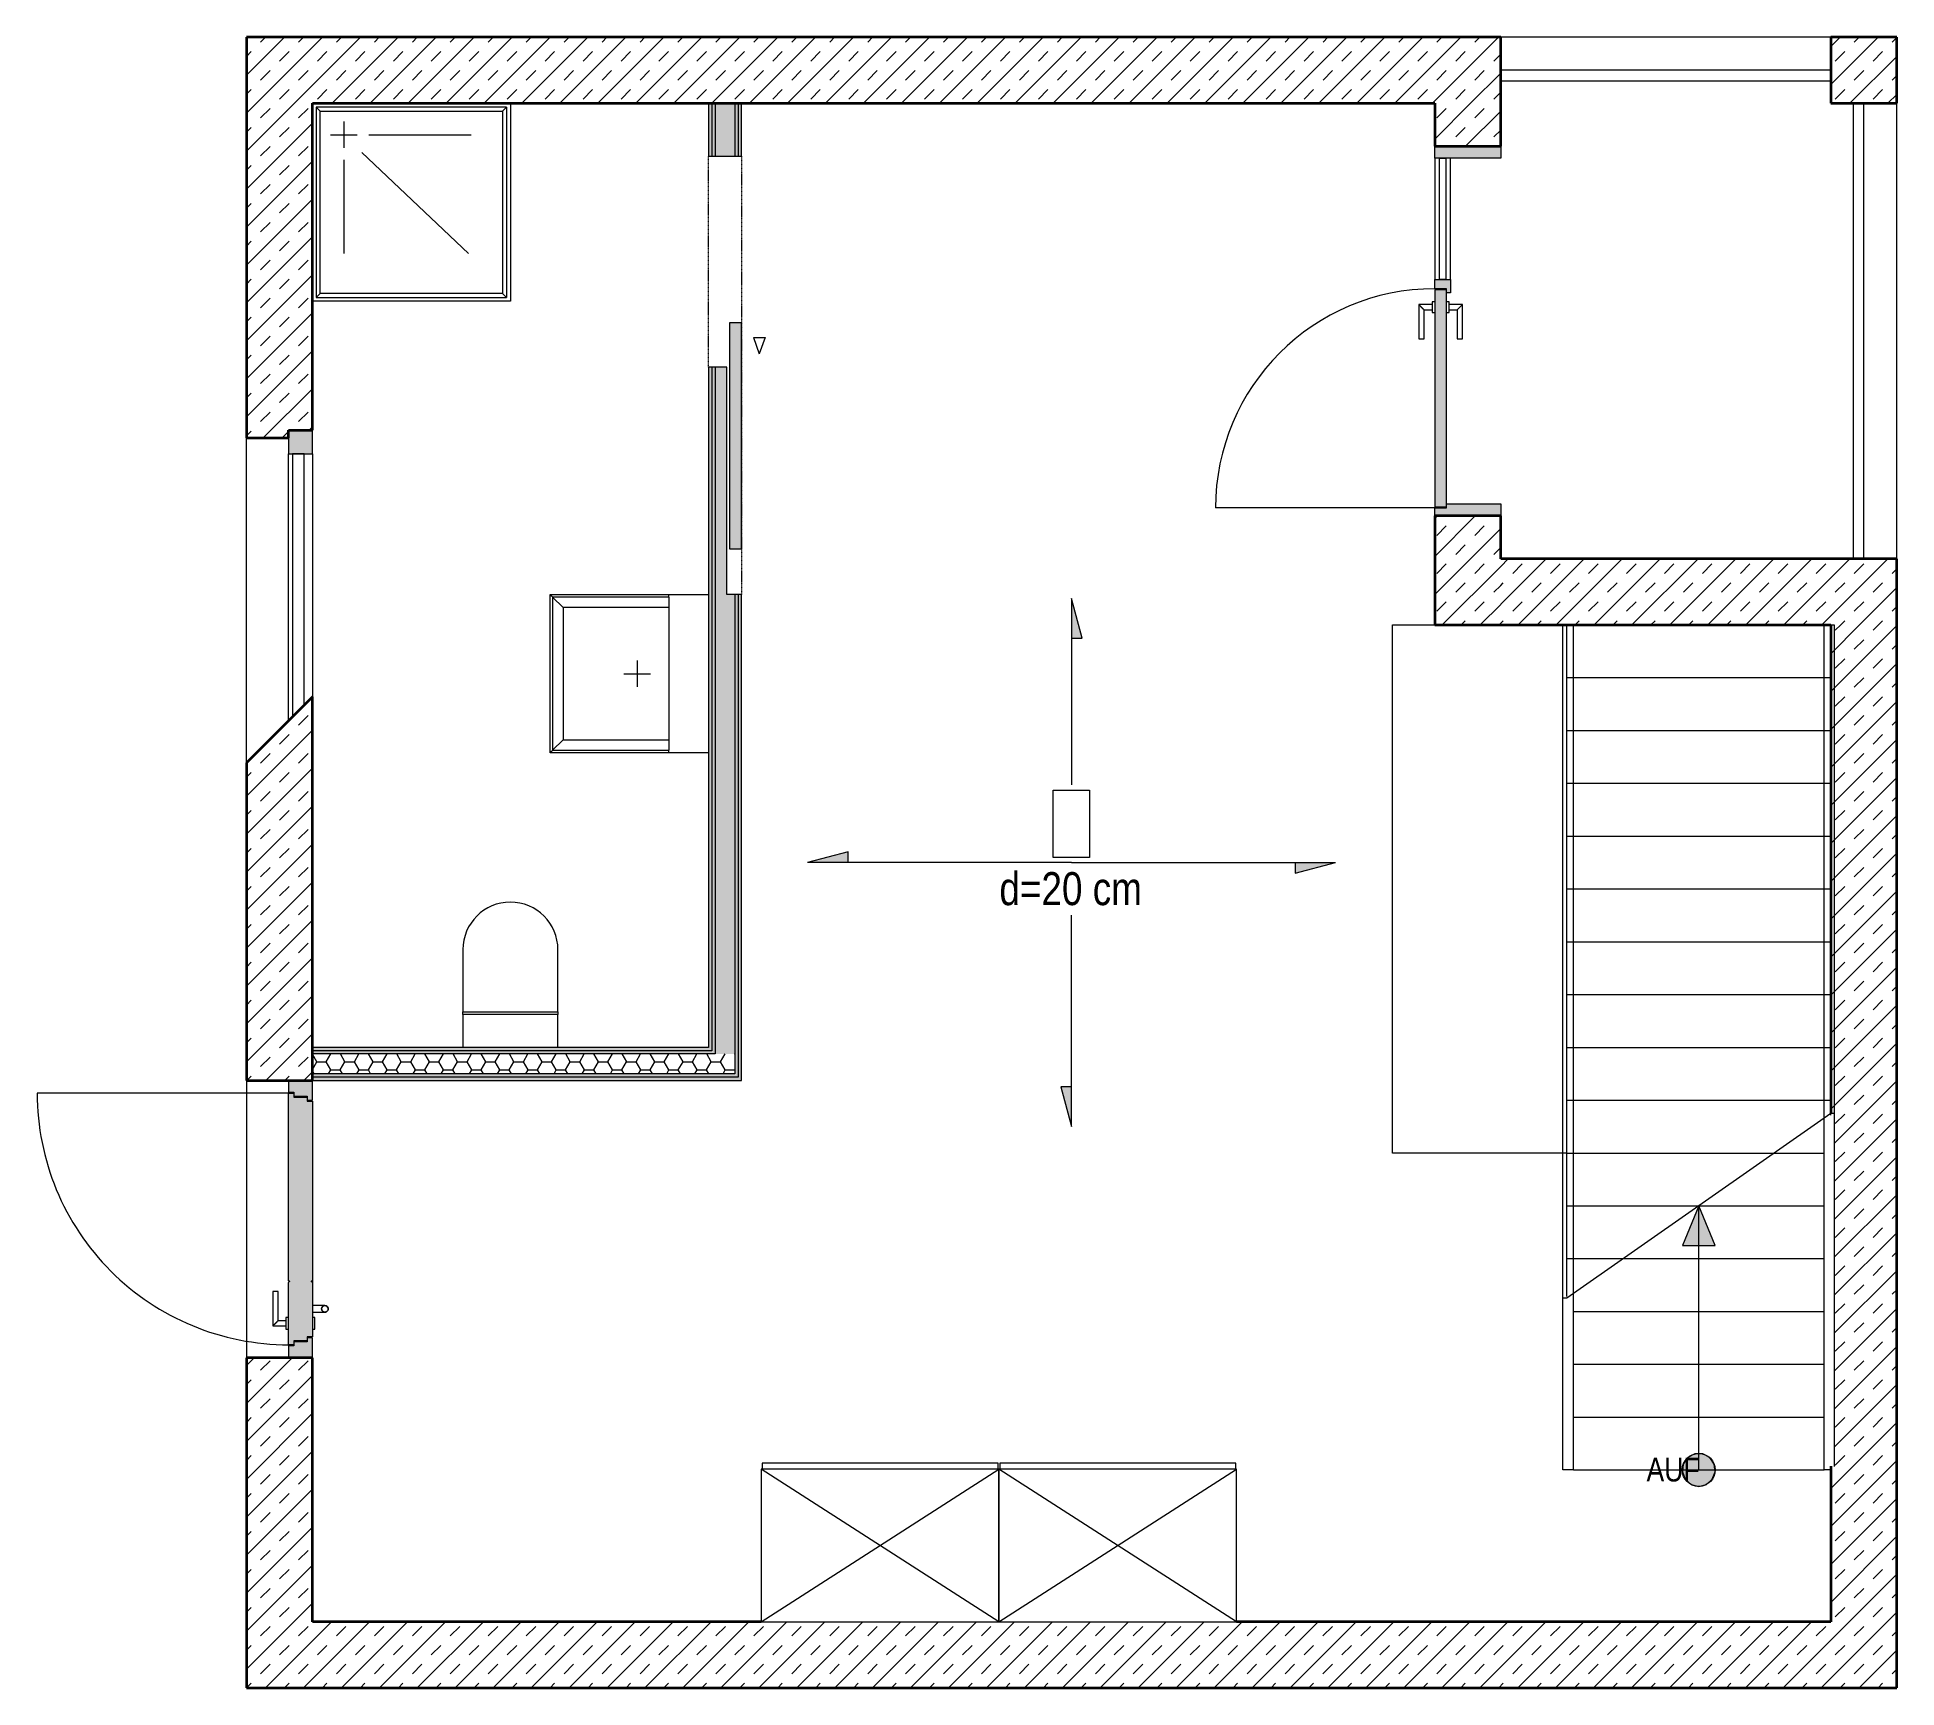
# Model space of a CAD drawing. Header units: millimetres. Extents: x -792 to 6250, y 1 to 6251.
import ezdxf

# ---------------------------------------------------------------- set-up
doc = ezdxf.new("R2010")
doc.units = ezdxf.units.MM
doc.linetypes.add('_Verdeckte Linien_', pattern=[3, 2, -1])
doc.linetypes.add('Grundrissdarstellung Sturz', pattern=[5, 3, -1, 0, -1])
for name, color, linetype, lineweight in [('A-DOOR', 31, 'Continuous', 9), ('A-DOOR-FRAM', 31, 'Continuous', 9), ('A-DOOR-GLAZ', 31, 'Continuous', 9), ('A-DOOR-OPNG', 31, 'Continuous', 5), ('A-FLOR', 192, 'Continuous', 9), ('A-FLOR-HRAL', 11, 'Continuous', 9), ('A-FLOR-HRAL-MBND', 5, '_Verdeckte Linien_', 9), ('A-GLAZ', 151, 'Continuous', 9), ('A-WALL', 113, 'Continuous', 9), ('A-WALL-FNSH', 113, 'Continuous', 35), ('A-WALL-PATT', 111, 'Continuous', 35), ('I-FURN', 30, 'Continuous', 9), ('P-SANR-FIXT', 6, 'Continuous', 9), ('S-COLS', 52, 'Continuous', 9), ('S-FLOR-SYMB', 171, 'Continuous', 5), ('S-STRS', 31, 'Continuous', 9), ('S-STRS-ANNO', 31, 'Continuous', 9), ('S-STRS-IDEN', 31, 'Continuous', 9), ('S-STRS-MBND', 31, '_Verdeckte Linien_', 5)]:
    doc.layers.add(name, color=color, linetype=linetype, lineweight=lineweight)
doc.styles.add('Arial', font='arial.ttf', dxfattribs={"width": 0.8, "height": 90})
doc.styles.add('Arial_1', font='arial.ttf', dxfattribs={"width": 0.8, "height": 125})
pattern_1 = [(45, (-17.96, -17.96), (-71.842, 71.842), [50.8, -50.8]), (45, (71.84, 0), (-71.842, 71.842), [])]
pattern_2 = [(0, (0, 0), (53.34, 30.796), [35.56, -71.12]), (120, (0, 0), (-53.34012, 30.7958), [35.56, -71.12]), (60, (0, 0), (-0.00012, 61.5918), [0, -71.12, 35.56, 0])]

# ---------------------------------------------------------------- blocks, each defined once
blk = doc.blocks.new('Geländer - Geländer-2511092-Ebene 0')
at = {"layer": 'A-FLOR-HRAL'}
for p, q in [((6000, 6125.9), (4750, 6125.9)), ((4750, 6085.9), (6000, 6085.9)), ((6085, 6000.9), (6085, 4275.9)), ((6125, 4275.9), (6125, 6000.9))]:
    blk.add_line(p, q, dxfattribs=at)
blk = doc.blocks.new('TU DF 1 - Rahmenstock mit Glasseitenteil - DL - 800 x 2000 - MB 1400-2511692-Ebene 0')
at = {"layer": 'A-DOOR'}
h = blk.add_hatch(color=256, dxfattribs=at)
h.paths.add_polyline_path([(735, -125), (735, 125), (690, 125), (690, -80), (705, -80), (705, -125)])
h.paths.add_polyline_path([(-110, -80), (-110, -65), (-160, -65), (-160, -125), (-125, -125), (-125, -80)])
h.paths.add_polyline_path([(-620, -125), (-620, 125), (-665, 125), (-665, -125)])
blk.add_hatch(color=256, dxfattribs=at).paths.add_polyline_path([(701, -80), (-121, -80), (-121, -125), (701, -125)])
at = {"layer": 'A-DOOR', "lineweight": 5}
for p, q in [((-75, -70), (-75, -80)), ((-35, -70), (-75, -70)), ((-65, -20), (-65, -70)), ((65, -20), (-65, -20)), ((-65, -20), (-65, -70)), ((65, -20), (-65, -20)), ((-45, -70), (-45, -40)), ((-45, -40), (65, -40)), ((-45, -70), (-45, -40)), ((-45, -40), (65, -40)), ((-35, -80), (-35, -70)), ((65, -40), (65, -20)), ((65, -40), (65, -20)), ((-75, -125), (-75, -135)), ((-75, -135), (-35, -135)), ((-65, -135), (-65, -185)), ((-65, -135), (-65, -185)), ((-45, -165), (-45, -135)), ((-45, -165), (-45, -135)), ((-35, -135), (-35, -125)), ((-65, -185), (65, -185)), ((-65, -185), (65, -185)), ((65, -165), (-45, -165)), ((65, -165), (-45, -165)), ((65, -185), (65, -165)), ((65, -185), (65, -165))]:
    blk.add_line(p, q, dxfattribs=at)
at = {"layer": 'A-DOOR'}
for p, q in [((701, -80), (-121, -80)), ((-121, -80), (-121, -125)), ((-121, -125), (701, -125)), ((701, -125), (701, -80))]:
    blk.add_line(p, q, dxfattribs=at)
at = {"layer": 'A-DOOR', "lineweight": 5}
for points in [[(-45, -40), (-45, -40), (-45.2, -39.8), (-45.7, -39.3), (-46.3, -38.7), (-46.9, -38.1), (-47.5, -37.5), (-48.1, -36.9), (-48.9, -36.1), (-49.8, -35.2), (-50.6, -34.4), (-51.2, -33.8), (-51.8, -33.2), (-52.4, -32.6), (-53, -32), (-53.7, -31.3), (-54.3, -30.7), (-55, -30), (-55.7, -29.3), (-56.3, -28.7), (-57, -28), (-57.6, -27.4), (-58.2, -26.8), (-58.8, -26.2), (-59.4, -25.6), (-60, -25), (-60.6, -24.4), (-61.3, -23.7), (-61.9, -23.1), (-62.5, -22.5), (-63.1, -21.9), (-63.7, -21.3), (-64.3, -20.7), (-64.8, -20.2), (-65, -20), (-65, -20)], [(-45, -40), (-45, -40), (-45.2, -39.8), (-45.7, -39.3), (-46.3, -38.7), (-46.9, -38.1), (-47.5, -37.5), (-48.1, -36.9), (-48.9, -36.1), (-49.8, -35.2), (-50.6, -34.4), (-51.2, -33.8), (-51.8, -33.2), (-52.4, -32.6), (-53, -32), (-53.7, -31.3), (-54.3, -30.7), (-55, -30), (-55.7, -29.3), (-56.3, -28.7), (-57, -28), (-57.6, -27.4), (-58.2, -26.8), (-58.8, -26.2), (-59.4, -25.6), (-60, -25), (-60.6, -24.4), (-61.3, -23.7), (-61.9, -23.1), (-62.5, -22.5), (-63.1, -21.9), (-63.7, -21.3), (-64.3, -20.7), (-64.8, -20.2), (-65, -20), (-65, -20)], [(-65, -185), (-65, -185), (-64.8, -184.8), (-64.3, -184.3), (-63.7, -183.7), (-63.1, -183.1), (-62.5, -182.5), (-61.9, -181.9), (-61.1, -181.1), (-60.2, -180.2), (-59.4, -179.4), (-58.8, -178.8), (-58.2, -178.2), (-57.6, -177.6), (-57, -177), (-56.3, -176.3), (-55.7, -175.7), (-55, -175), (-54.3, -174.3), (-53.7, -173.7), (-53, -173), (-52.4, -172.4), (-51.8, -171.8), (-51.2, -171.2), (-50.6, -170.6), (-50, -170), (-49.4, -169.4), (-48.7, -168.7), (-48.1, -168.1), (-47.5, -167.5), (-46.9, -166.9), (-46.3, -166.3), (-45.7, -165.7), (-45.2, -165.2), (-45, -165), (-45, -165)], [(-65, -185), (-65, -185), (-64.8, -184.8), (-64.3, -184.3), (-63.7, -183.7), (-63.1, -183.1), (-62.5, -182.5), (-61.9, -181.9), (-61.1, -181.1), (-60.2, -180.2), (-59.4, -179.4), (-58.8, -178.8), (-58.2, -178.2), (-57.6, -177.6), (-57, -177), (-56.3, -176.3), (-55.7, -175.7), (-55, -175), (-54.3, -174.3), (-53.7, -173.7), (-53, -173), (-52.4, -172.4), (-51.8, -171.8), (-51.2, -171.2), (-50.6, -170.6), (-50, -170), (-49.4, -169.4), (-48.7, -168.7), (-48.1, -168.1), (-47.5, -167.5), (-46.9, -166.9), (-46.3, -166.3), (-45.7, -165.7), (-45.2, -165.2), (-45, -165), (-45, -165)]]:
    blk.add_open_spline(points, degree=3, knots=[0, 0, 0, 0, 0.083333, 0.125, 0.166667, 0.208333, 0.229167, 0.25, 0.291667, 0.333333, 0.354167, 0.375, 0.395833, 0.416667, 0.4375, 0.458333, 0.479167, 0.5, 0.520833, 0.541667, 0.5625, 0.583333, 0.604167, 0.625, 0.645833, 0.666667, 0.6875, 0.708333, 0.75, 0.770833, 0.791667, 0.833333, 0.875, 0.916667, 1, 1, 1, 1], dxfattribs=at)
at = {"layer": 'A-DOOR-FRAM'}
for p, q in [((-665, 125), (-620, 125)), ((-665, -125), (-665, 125)), ((-620, 125), (-620, -125)), ((690, 125), (735, 125)), ((690, -80), (690, 125)), ((735, 125), (735, -125)), ((-160, -65), (-620, -65)), ((-160, -65), (-110, -65)), ((-160, -125), (-160, -65)), ((-110, -65), (-110, -80)), ((-620, -125), (-665, -125)), ((-620, -125), (-160, -125)), ((-125, -125), (-160, -125)), ((-125, -80), (-125, -125)), ((-110, -80), (-125, -80)), ((705, -80), (690, -80)), ((705, -125), (705, -80)), ((735, -125), (705, -125))]:
    blk.add_line(p, q, dxfattribs=at)
at = {"layer": 'A-DOOR-GLAZ'}
for p, q in [((-620, -83), (-160, -83)), ((-620, -107), (-620, -83)), ((-160, -107), (-620, -107)), ((-160, -83), (-160, -107))]:
    blk.add_line(p, q, dxfattribs=at)
at = {"layer": 'A-DOOR-OPNG'}
blk.add_line((705, -125), (705, -955), dxfattribs=at)
blk.add_arc((705, -125), 830, 180, 270, dxfattribs=at)
blk = doc.blocks.new('TU DF 1 - Haustüre - DL - 900 x 2175-2512038-Ebene 0')
at = {"layer": 'A-DOOR'}
h = blk.add_hatch(color=256, dxfattribs=at)
h.paths.add_polyline_path([(525, 35), (525, 125), (450, 124.7), (450, 105), (465, 105), (465, 55), (480, 55), (480, 35)])
h.paths.add_polyline_path([(-450, 105), (-450, 125), (-525, 124.7), (-525, 35), (-480, 35), (-480, 55), (-465, 55), (-465, 105)])
blk.add_hatch(color=256, dxfattribs=at).paths.add_polyline_path([(476, 55), (461, 55), (461, 105), (446, 105), (446, 125), (239.4, 124.7), (237.2, 123.8), (236, 121), (234.8, 123.8), (232, 125), (-446, 124.7), (-446, 105), (-461, 105), (-461, 55), (-476, 55), (-476, 35), (232, 35), (234.8, 36.2), (236, 39), (237.2, 36.2), (240, 35), (476, 35)])
at = {"layer": 'A-DOOR', "lineweight": 5}
for p, q in [((327.5, 172.5), (327.5, 125)), ((352.5, 125), (352.5, 172.5)), ((372.5, 135), (372.5, 125)), ((417.5, 135), (372.5, 135)), ((417.5, 125), (417.5, 135)), ((372.5, 35), (372.5, 25)), ((372.5, 25), (417.5, 25)), ((385, 25), (385, -5)), ((385, 25), (385, -5)), ((405, -25), (405, 25)), ((405, -25), (405, 25)), ((417.5, 25), (417.5, 35)), ((385, -5), (275, -5)), ((275, -5), (275, -25)), ((385, -5), (275, -5)), ((275, -5), (275, -25)), ((275, -25), (405, -25)), ((275, -25), (405, -25))]:
    blk.add_line(p, q, dxfattribs=at)
at = {"layer": 'A-DOOR'}
for p, q in [((-461, 105), (-446, 105)), ((-461, 55), (-461, 105)), ((-446, 105), (-446, 125)), ((-446, 125), (232, 125)), ((232, 125), (240, 125)), ((240, 125), (446, 125)), ((446, 125), (446, 105)), ((446, 105), (461, 105)), ((461, 105), (461, 55)), ((-476, 55), (-461, 55)), ((-476, 35), (-476, 55)), ((232, 35), (-476, 35)), ((476, 35), (240, 35)), ((461, 55), (476, 55)), ((476, 55), (476, 35))]:
    blk.add_line(p, q, dxfattribs=at)
at = {"layer": 'A-DOOR', "lineweight": 5}
for start, end in [(90, 270), (270, 90)]:
    blk.add_arc((340, 172.5), 12.5, start, end, dxfattribs=at)
at = {"layer": 'A-DOOR'}
for centre, start, end in [((232, 121), 360, 90), ((240, 121), 90, 180), ((240, 121), 90, 180), ((232, 39), 270, 0), ((240, 39), 180, 270), ((240, 39), 180, 270)]:
    blk.add_arc(centre, 4, start, end, dxfattribs=at)
at = {"layer": 'A-DOOR', "lineweight": 5}
for points, knots in [([(340, 160), (338.9, 160), (337.3, 160.2), (335.2, 160.9), (333.7, 161.6), (332.6, 162.4), (331.8, 163.1), (331, 163.8), (330.2, 164.7), (329.6, 165.6), (329.2, 166.2), (328.8, 167), (328.4, 167.7), (328.2, 168.5), (327.9, 169.3), (327.7, 170.1), (327.6, 170.9), (327.5, 171.7), (327.5, 172.5), (327.5, 173.3), (327.6, 174.1), (327.7, 174.9), (327.9, 175.7), (328.2, 176.5), (328.4, 177.3), (328.8, 178), (329.2, 178.8), (329.6, 179.4), (330.2, 180.3), (331, 181.2), (331.8, 181.9), (332.6, 182.6), (333.7, 183.4), (335.2, 184.1), (337.3, 184.8), (338.9, 185), (340, 185)], [-1, -1, -1, -1, -0.916667, -0.875, -0.833333, -0.791667, -0.770833, -0.75, -0.708333, -0.6875, -0.666667, -0.645833, -0.625, -0.604167, -0.583333, -0.5625, -0.541667, -0.520833, -0.5, -0.479167, -0.458333, -0.4375, -0.416667, -0.395833, -0.375, -0.354167, -0.333333, -0.3125, -0.291667, -0.25, -0.229167, -0.208333, -0.166667, -0.125, -0.083333, 0, 0, 0, 0]), ([(340, 185), (341.1, 185), (342.7, 184.8), (344.8, 184.1), (346.3, 183.4), (347.4, 182.6), (348.2, 181.9), (349, 181.2), (349.8, 180.3), (350.4, 179.4), (350.8, 178.8), (351.2, 178), (351.6, 177.3), (351.8, 176.5), (352.1, 175.7), (352.3, 174.9), (352.4, 174.1), (352.5, 173.3), (352.5, 172.5), (352.5, 171.7), (352.4, 170.9), (352.3, 170.1), (352.1, 169.3), (351.8, 168.5), (351.6, 167.7), (351.2, 167), (350.8, 166.2), (350.4, 165.6), (349.8, 164.7), (349, 163.8), (348.2, 163.1), (347.4, 162.4), (346.3, 161.6), (344.8, 160.9), (342.7, 160.2), (341.1, 160), (340, 160)], [-1, -1, -1, -1, -0.916667, -0.875, -0.833333, -0.791667, -0.770833, -0.75, -0.708333, -0.6875, -0.666667, -0.645833, -0.625, -0.604167, -0.583333, -0.5625, -0.541667, -0.520833, -0.5, -0.479167, -0.458333, -0.4375, -0.416667, -0.395833, -0.375, -0.354167, -0.333333, -0.3125, -0.291667, -0.25, -0.229167, -0.208333, -0.166667, -0.125, -0.083333, 0, 0, 0, 0]), ([(385, -5), (385, -5), (385.2, -5.2), (385.7, -5.7), (386.3, -6.3), (386.9, -6.9), (387.5, -7.5), (388.1, -8.1), (388.9, -8.9), (389.8, -9.8), (390.6, -10.6), (391.2, -11.2), (391.8, -11.8), (392.4, -12.4), (393, -13), (393.7, -13.7), (394.3, -14.3), (395, -15), (395.7, -15.7), (396.3, -16.3), (397, -17), (397.6, -17.6), (398.2, -18.2), (398.8, -18.8), (399.4, -19.4), (400, -20), (400.6, -20.6), (401.3, -21.3), (401.9, -21.9), (402.5, -22.5), (403.1, -23.1), (403.7, -23.7), (404.3, -24.3), (404.8, -24.8), (405, -25), (405, -25)], [0, 0, 0, 0, 0.083333, 0.125, 0.166667, 0.208333, 0.229167, 0.25, 0.291667, 0.333333, 0.354167, 0.375, 0.395833, 0.416667, 0.4375, 0.458333, 0.479167, 0.5, 0.520833, 0.541667, 0.5625, 0.583333, 0.604167, 0.625, 0.645833, 0.666667, 0.6875, 0.708333, 0.75, 0.770833, 0.791667, 0.833333, 0.875, 0.916667, 1, 1, 1, 1]), ([(385, -5), (385, -5), (385.2, -5.2), (385.7, -5.7), (386.3, -6.3), (386.9, -6.9), (387.5, -7.5), (388.1, -8.1), (388.9, -8.9), (389.8, -9.8), (390.6, -10.6), (391.2, -11.2), (391.8, -11.8), (392.4, -12.4), (393, -13), (393.7, -13.7), (394.3, -14.3), (395, -15), (395.7, -15.7), (396.3, -16.3), (397, -17), (397.6, -17.6), (398.2, -18.2), (398.8, -18.8), (399.4, -19.4), (400, -20), (400.6, -20.6), (401.3, -21.3), (401.9, -21.9), (402.5, -22.5), (403.1, -23.1), (403.7, -23.7), (404.3, -24.3), (404.8, -24.8), (405, -25), (405, -25)], [0, 0, 0, 0, 0.083333, 0.125, 0.166667, 0.208333, 0.229167, 0.25, 0.291667, 0.333333, 0.354167, 0.375, 0.395833, 0.416667, 0.4375, 0.458333, 0.479167, 0.5, 0.520833, 0.541667, 0.5625, 0.583333, 0.604167, 0.625, 0.645833, 0.666667, 0.6875, 0.708333, 0.75, 0.770833, 0.791667, 0.833333, 0.875, 0.916667, 1, 1, 1, 1])]:
    blk.add_open_spline(points, degree=3, knots=knots, dxfattribs=at)
at = {"layer": 'A-DOOR'}
for points, knots in [([(236, 121), (236, 121.2), (236, 121.5), (235.9, 121.8), (235.9, 122.1), (235.8, 122.3), (235.7, 122.6), (235.6, 122.8), (235.5, 123), (235.3, 123.2), (235.2, 123.5), (235, 123.7), (234.7, 123.9), (234.6, 124.1), (234.4, 124.2), (234.2, 124.3), (234.1, 124.4), (233.8, 124.6), (233.4, 124.8), (232.8, 125), (232.3, 125), (232, 125)], [-1, -1, -1, -1, -0.928571, -0.892857, -0.857143, -0.821429, -0.785714, -0.75, -0.714286, -0.678571, -0.642857, -0.571429, -0.535714, -0.5, -0.464286, -0.428571, -0.392857, -0.357143, -0.285714, -0.142857, 0, 0, 0, 0]), ([(232, 125), (232.3, 125), (232.8, 125), (233.4, 124.8), (233.8, 124.6), (234.1, 124.4), (234.2, 124.3), (234.4, 124.2), (234.6, 124.1), (234.7, 123.9), (234.9, 123.8), (235.1, 123.6), (235.2, 123.4), (235.3, 123.2), (235.5, 123), (235.6, 122.8), (235.7, 122.6), (235.8, 122.3), (235.9, 122.1), (235.9, 121.8), (236, 121.5), (236, 121.2), (236, 121)], [-1, -1, -1, -1, -0.857143, -0.714286, -0.642857, -0.607143, -0.571429, -0.535714, -0.5, -0.464286, -0.428571, -0.392857, -0.357143, -0.321429, -0.285714, -0.25, -0.214286, -0.178571, -0.142857, -0.107143, -0.071429, 0, 0, 0, 0]), ([(236, 39), (236, 38.8), (236, 38.5), (235.9, 38.2), (235.9, 37.9), (235.8, 37.7), (235.7, 37.4), (235.6, 37.2), (235.5, 37), (235.3, 36.8), (235.2, 36.5), (235, 36.3), (234.7, 36.1), (234.6, 35.9), (234.4, 35.8), (234.2, 35.7), (234.1, 35.6), (233.8, 35.4), (233.4, 35.2), (232.8, 35), (232.3, 35), (232, 35)], [-1, -1, -1, -1, -0.928571, -0.892857, -0.857143, -0.821429, -0.785714, -0.75, -0.714286, -0.678571, -0.642857, -0.571429, -0.535714, -0.5, -0.464286, -0.428571, -0.392857, -0.357143, -0.285714, -0.142857, 0, 0, 0, 0]), ([(232, 35), (232.3, 35), (232.8, 35), (233.4, 35.2), (233.8, 35.4), (234.1, 35.6), (234.2, 35.7), (234.4, 35.8), (234.6, 35.9), (234.7, 36.1), (234.9, 36.2), (235.1, 36.4), (235.2, 36.6), (235.3, 36.8), (235.5, 37), (235.6, 37.2), (235.7, 37.4), (235.8, 37.7), (235.9, 37.9), (235.9, 38.2), (236, 38.5), (236, 38.8), (236, 39)], [-1, -1, -1, -1, -0.857143, -0.714286, -0.642857, -0.607143, -0.571429, -0.535714, -0.5, -0.464286, -0.428571, -0.392857, -0.357143, -0.321429, -0.285714, -0.25, -0.214286, -0.178571, -0.142857, -0.107143, -0.071429, 0, 0, 0, 0])]:
    blk.add_open_spline(points, degree=3, knots=knots, dxfattribs=at)
at = {"layer": 'A-DOOR-FRAM'}
for p, q in [((-450, 125), (-525, 125)), ((-525, 125), (-525, 35)), ((-465, 55), (-465, 105)), ((-465, 105), (-450, 105)), ((-450, 105), (-450, 125)), ((525, 125), (450, 125)), ((450, 125), (450, 105)), ((450, 105), (465, 105)), ((465, 105), (465, 55)), ((525, 35), (525, 125)), ((-525, 35), (-480, 35)), ((-480, 35), (-480, 55)), ((-480, 55), (-465, 55)), ((465, 55), (480, 55)), ((480, 55), (480, 35)), ((480, 35), (525, 35))]:
    blk.add_line(p, q, dxfattribs=at)
at = {"layer": 'A-DOOR-OPNG'}
blk.add_line((-476, 35), (-476, -917), dxfattribs=at)
blk.add_arc((-476, 35), 952, 270, 0, dxfattribs=at)
blk = doc.blocks.new('Geländer - Geländer-2512338-Ebene 0')
at = {"layer": 'A-FLOR-HRAL'}
for p, q in [((6000, 2176), (5974.6, 2158.2)), ((6000, 2176), (5974.6, 2158.2)), ((6000, 2176), (5974.6, 2158.2)), ((5974.6, 825.9), (5974.6, 2158.2)), ((6014.6, 2176), (6000, 2176)), ((6014.6, 2176), (6000, 2176)), ((6014.6, 2176), (6000, 2176)), ((6014.6, 839.2), (6014.6, 2176)), ((6000, 825.9), (5974.6, 825.9))]:
    blk.add_line(p, q, dxfattribs=at)
at = {"layer": 'A-FLOR-HRAL-MBND'}
for p, q in [((5974.6, 4025.9), (6014.6, 4025.9)), ((5974.6, 3825.9), (5974.6, 4025.9)), ((5974.6, 4025.9), (6014.6, 4025.9)), ((5974.6, 3825.9), (5974.6, 4025.9)), ((6014.6, 3825.9), (6014.6, 4025.9)), ((6014.6, 3825.9), (6014.6, 4025.9)), ((5974.6, 2158.2), (5974.6, 3825.9)), ((5974.6, 2158.2), (5974.6, 3825.9)), ((6014.6, 2176), (6014.6, 3825.9)), ((6014.6, 2176), (6014.6, 3825.9))]:
    blk.add_line(p, q, dxfattribs=at)
blk = doc.blocks.new('Geländer - Geländer-2512342-Ebene 0')
at = {"layer": 'A-FLOR-HRAL'}
for p, q in [((5025.4, 1493.6), (5000, 1475.8)), ((5025.4, 1493.6), (5000, 1475.8)), ((5025.4, 825.9), (5025.4, 1493.6)), ((5000, 1475.8), (4985.4, 1475.8)), ((5000, 1475.8), (4985.4, 1475.8)), ((4985.4, 825.9), (4985.4, 1475.8)), ((5025.4, 825.9), (4985.4, 825.9))]:
    blk.add_line(p, q, dxfattribs=at)
at = {"layer": 'A-FLOR-HRAL-MBND'}
for p, q in [((4985.4, 4025.9), (5025.4, 4025.9)), ((4985.4, 3825.9), (4985.4, 4025.9)), ((4985.4, 4025.9), (5025.4, 4025.9)), ((4985.4, 3825.9), (4985.4, 4025.9)), ((5025.4, 3825.9), (5025.4, 4025.9)), ((5025.4, 3825.9), (5025.4, 4025.9)), ((4985.4, 1475.8), (4985.4, 3825.9)), ((4985.4, 1475.8), (4985.4, 3825.9)), ((5025.4, 1493.6), (5025.4, 3825.9)), ((5025.4, 1493.6), (5025.4, 3825.9))]:
    blk.add_line(p, q, dxfattribs=at)
blk = doc.blocks.new('Küchenzeile-01 Generisch - Typ1-2299038-Ebene 0')
at = {"layer": 'I-FURN'}
for p, q in [((280, 300), (-1720, 300)), ((280, 300), (280, -360)), ((-1720, -360), (-1720, -200)), ((280, -360), (-1720, -360))]:
    blk.add_line(p, q, dxfattribs=at)
blk = doc.blocks.new('Schrank-01 Generisch - Typ1-2226505-Ebene 0')
at = {"layer": 'I-FURN'}
for p, q in [((0, 300), (-900, -278)), ((-900, 300), (0, -278)), ((0, 300), (-900, 300)), ((-900, 300), (-900, -278)), ((900, 300), (0, -278)), ((0, 300), (900, -278)), ((900, 300), (0, 300)), ((0, 300), (0, -278)), ((0, -278), (0, 300)), ((900, -278), (900, 300)), ((-900, -278), (0, -278)), ((-897, -278), (-897, -300)), ((-3, -300), (-3, -278)), ((0, -278), (900, -278)), ((3, -278), (3, -300)), ((897, -300), (897, -278)), ((-897, -300), (-3, -300)), ((3, -300), (897, -300))]:
    blk.add_line(p, q, dxfattribs=at)
blk = doc.blocks.new('TU SF 1 - Schiebetüre in Nische - DL - 800 x 2000-2518761-Ebene 0')
at = {"layer": 'A-DOOR'}
blk.add_hatch(color=256, dxfattribs=at).paths.add_polyline_path([(1087, 17.6), (1087, 62.6), (232, 62.6), (232, 17.6), (1045.8, 17.6)])
at = {"layer": 'A-DOOR', "linetype": 'Grundrissdarstellung Sturz', "lineweight": 5}
for p, q in [((-400, 62.6), (1260, 62.6)), ((400, -62.4), (-400, -62.4))]:
    blk.add_line(p, q, dxfattribs=at)
at = {"layer": 'A-DOOR'}
for p, q in [((1087, 62.6), (232, 62.6)), ((232, 62.6), (232, 17.6)), ((232, 17.6), (1087, 17.6)), ((1087, 17.6), (1087, 62.6))]:
    blk.add_line(p, q, dxfattribs=at)
at = {"layer": 'A-DOOR-OPNG'}
for p, q in [((287, 152.6), (348.8, 130.1)), ((287, 107.6), (287, 152.6)), ((287, 107.6), (348.8, 130.1))]:
    blk.add_line(p, q, dxfattribs=at)
blk = doc.blocks.new('WC 03 - WC-1602365-Ebene 0')
at = {"layer": 'P-SANR-FIXT'}
for p, q in [((-179.9, 0), (-179.9, -124.9)), ((179.9, -124.9), (179.9, 0)), ((-179.9, -124.9), (179.9, -124.9)), ((-179.9, -134.9), (-179.9, -124.9)), ((179.9, -134.9), (-179.9, -134.9)), ((-179.9, -134.9), (-179.9, -370.2)), ((179.9, -124.9), (179.9, -134.9)), ((179.9, -370.2), (179.9, -134.9))]:
    blk.add_line(p, q, dxfattribs=at)
blk.add_arc((0, -370.2), 179.9, 180, 360, dxfattribs=at)
blk = doc.blocks.new('Waschbecken 08 - 600 x 600-2292325-Ebene 0')
at = {"layer": 'P-SANR-FIXT'}
for p, q in [((-177.1, 150), (-177.1, 300)), ((422.9, 300), (422.9, 150)), ((-167.1, 150), (-177.1, 150)), ((-177.1, -300), (-177.1, 150)), ((-167.1, 150), (412.9, 150)), ((-167.1, 150), (-167.1, -290)), ((-127.1, 150), (-127.1, -250)), ((372.9, -250), (372.9, 150)), ((422.9, 150), (412.9, 150)), ((412.9, -290), (412.9, 150)), ((422.9, 150), (422.9, -300)), ((122.9, -20), (122.9, 80)), ((72.9, 30), (172.9, 30)), ((-167.1, -290), (-127.1, -250)), ((-127.1, -250), (372.9, -250)), ((412.9, -290), (372.9, -250)), ((422.9, -300), (-177.1, -300)), ((-167.1, -290), (412.9, -290))]:
    blk.add_line(p, q, dxfattribs=at)
for points in [[(-177.1, -300), (-176.5, -299.4), (-175.6, -298.5), (-174.2, -297.1), (-173.2, -296.1), (-172.1, -295), (-171, -293.9), (-170, -292.9), (-168.6, -291.5), (-167.7, -290.6), (-167.1, -290)], [(422.9, -300), (422.3, -299.4), (421.4, -298.5), (420, -297.1), (419, -296.1), (417.9, -295), (416.8, -293.9), (415.8, -292.9), (414.4, -291.5), (413.5, -290.6), (412.9, -290)]]:
    blk.add_open_spline(points, degree=3, knots=[0, 0, 0, 0, 0.2, 0.3, 0.4, 0.5, 0.6, 0.7, 0.8, 1, 1, 1, 1], dxfattribs=at)
blk = doc.blocks.new('Duschwanne 01 - 750x750-1602378-Ebene 0')
at = {"layer": 'P-SANR-FIXT'}
for p, q in [((0, 750), (750, 750)), ((15, 735), (15, 15)), ((30, 720), (15, 735)), ((15, 735), (735, 735)), ((30, 30), (30, 720)), ((30, 720), (720, 720)), ((735, 735), (720, 720)), ((720, 720), (720, 30)), ((735, 15), (735, 735)), ((750, 750), (750, 0)), ((119.3, 214.3), (119.3, 601.5)), ((186, 186.9), (569.2, 590.9)), ((119.3, 69.3), (119.3, 169.3)), ((69.3, 119.3), (169.3, 119.3)), ((214.2, 119.3), (569.2, 119.3)), ((15, 15), (30, 30)), ((15, 15), (735, 15)), ((720, 30), (30, 30)), ((735, 15), (720, 30))]:
    blk.add_line(p, q, dxfattribs=at)
blk = doc.blocks.new('FE 1 tlg - Fix-1 Nurglasecke - 1100 x 1400-2519328-Ebene 0')
at = {"layer": 'A-GLAZ'}
blk.add_hatch(color=256, dxfattribs=at).paths.add_polyline_path([(460, -125), (550, -125), (550, -35), (460, -35)])
for p, q in [((-550, -35), (460, -35)), ((460, -50), (-535, -50)), ((-535, -50), (-491, -94)), ((550, -35), (460, -35)), ((460, -35), (460, -125)), ((460, -94), (460, -50)), ((550, -125), (550, -35)), ((-491, -94), (460, -94)), ((460, -125), (-460, -125)), ((460, -125), (550, -125))]:
    blk.add_line(p, q, dxfattribs=at)
blk = doc.blocks.new('Beschriftung Spannrichtung - zweiachsig - Position_ Abmessungen-1699848-Ebene 0')
at = {"layer": 'S-FLOR-SYMB'}
for points in [[(0, 17), (0, 20), (0.8, 17)], [(-16.93, 0.82), (-16.93, 0), (-20, 0)], [(16.93, -0.82), (16.93, 0), (20, 0)], [(0, -17), (0, -20), (-0.82, -17)]]:
    blk.add_hatch(color=256, dxfattribs=at).paths.add_polyline_path(points)
for p, q in [((0, 20), (0, 5.88)), ((0.8, 17), (0, 20)), ((0, 17), (0.8, 17)), ((-16.93, 0.82), (-20, 0)), ((0, 0), (-20, 0)), ((-16.93, 0), (-16.93, 0.82)), ((0, 0), (20, 0)), ((16.93, -0.82), (20, 0)), ((16.93, 0), (16.93, -0.82)), ((0, -20), (0, -4)), ((0, -17), (-0.82, -17)), ((-0.82, -17), (0, -20))]:
    blk.add_line(p, q, dxfattribs=at)

msp = doc.modelspace()

# ---------------------------------------------------------------- hatches: boundary and pattern name
at = {"layer": 'A-WALL-PATT', "lineweight": 5}
h = msp.add_hatch(dxfattribs=at)
h.set_pattern_fill('FP_1', color=256, style=0, pattern_type=2)
h.set_pattern_definition(pattern_1)
h.paths.add_polyline_path([(250, 0.9), (250, 1250.9), (0, 1250.9), (0, 0.9)])
h.paths.add_polyline_path([(250, 2300.9), (250, 3753.4), (0, 3503.4), (0, 2300.9), (249.7, 2300.9)])
h.paths.add_polyline_path([(160, 4733.4), (160, 4763.4), (250, 4763.4), (250, 6250.9), (0, 6250.9), (0, 4733.4)])
h = msp.add_hatch(dxfattribs=at)
h.set_pattern_fill('FP_1', color=256, style=0, pattern_type=2)
h.set_pattern_definition(pattern_1)
h.paths.add_polyline_path([(4500, 6000.9), (4750, 6000.9), (4750, 6250.9), (250, 6250.9), (250, 6000.9), (1875, 6000.9)])
at = {"layer": 'A-WALL-PATT'}
h = msp.add_hatch(color=256, dxfattribs=at)
h.paths.add_polyline_path([(1750, 2425.9), (1762.5, 2425.9), (1762.5, 5000.9), (1750, 5000.9), (1750, 3337.2)])
h.paths.add_polyline_path([(1762.5, 5800.9), (1762.5, 6000.9), (1750, 6000.9), (1750, 5800.9)])
h = msp.add_hatch(color=256, dxfattribs=at)
h.paths.add_polyline_path([(1762.5, 2413.4), (1775, 2413.4), (1775, 5000.9), (1762.5, 5000.9), (1762.5, 2425.9)])
h.paths.add_polyline_path([(1775, 5800.9), (1775, 6000.9), (1762.5, 6000.9), (1762.5, 5800.9)])
at = {"layer": 'A-WALL-PATT', "lineweight": 5}
h = msp.add_hatch(dxfattribs=at)
h.set_pattern_fill('FP_2', color=256, style=0, pattern_type=2)
h.set_pattern_definition(pattern_2)
h.paths.add_polyline_path([(1775, 2400.9), (1850, 2400.9), (1850, 4140.9), (1820, 4140.9), (1820, 5000.9), (1775, 5000.9), (1775, 2413.4)])
h.paths.add_polyline_path([(1775, 5800.9), (1850, 5800.9), (1850, 6000.9), (1775, 6000.9)])
at = {"layer": 'A-WALL-PATT'}
h = msp.add_hatch(color=256, dxfattribs=at)
h.paths.add_polyline_path([(1862.5, 2325.9), (1862.5, 4140.9), (1850, 4140.9), (1850, 2325.9)])
h.paths.add_polyline_path([(1862.5, 5800.9), (1862.5, 6000.9), (1850, 6000.9), (1850, 5800.9)])
at = {"layer": 'A-WALL-PATT', "lineweight": 9}
h = msp.add_hatch(color=256, dxfattribs=at)
h.paths.add_polyline_path([(1862.5, 2313.4), (1875, 2313.4), (1875, 4140.9), (1862.5, 4140.9), (1862.5, 2319.3)])
h.paths.add_polyline_path([(1862.5, 5800.9), (1875, 5800.9), (1875, 6000.9), (1862.5, 6000.9)])
at = {"layer": 'A-WALL-PATT', "lineweight": 5}
h = msp.add_hatch(dxfattribs=at)
h.set_pattern_fill('FP_1', color=256, style=0, pattern_type=2)
h.set_pattern_definition(pattern_1)
h.paths.add_polyline_path([(4500, 4025.9), (4750, 4025.9), (4750, 4438.4), (4500, 4438.4), (4500, 4355.1)])
h.paths.add_polyline_path([(4750, 5838.4), (4750, 6000.9), (4500, 6000.9), (4500, 5838.4)])
h = msp.add_hatch(dxfattribs=at)
h.set_pattern_fill('FP_1', color=256, style=0, pattern_type=2)
h.set_pattern_definition(pattern_1)
h.paths.add_polyline_path([(6250, 4025.9), (6250, 4275.9), (4750, 4275.9), (4750.2, 4025.9), (6134.9, 4025.9)])
h = msp.add_hatch(dxfattribs=at)
h.set_pattern_fill('FP_1', color=256, style=0, pattern_type=2)
h.set_pattern_definition(pattern_1)
h.paths.add_polyline_path([(6134.9, 0.9), (6250, 0.9), (6250, 4025.9), (6000, 4025.9), (6000, 2169.5), (6014.6, 2176), (6014.6, 839.6), (6000, 839.6), (6000, 0.9)])
at = {"layer": 'A-WALL-PATT'}
for points in [[(1762.5, 2413.4), (1762.5, 2425.9), (250, 2425.9), (250, 2413.4), (1288.3, 2413.4)], [(1775, 2400.9), (1775, 2413.4), (250, 2413.4), (250, 2400.9), (1288.3, 2400.9)], [(1862.5, 2313.4), (1862.5, 2325.9), (250, 2325.9), (250, 2313.4), (595.9, 2313.4)]]:
    msp.add_hatch(color=256, dxfattribs=at).paths.add_polyline_path(points)
at = {"layer": 'A-WALL-PATT', "lineweight": 5}
h = msp.add_hatch(dxfattribs=at)
h.set_pattern_fill('FP_2', color=256, style=0, pattern_type=2)
h.set_pattern_definition(pattern_2)
h.paths.add_polyline_path([(1850, 2325.9), (1850, 2400.9), (250, 2400.9), (250, 2325.9), (1288.3, 2325.9)])
at = {"layer": 'A-WALL-PATT', "lineweight": 9}
msp.add_hatch(color=256, dxfattribs=at).paths.add_polyline_path([(595.9, 2300.9), (1875, 2300.9), (1875, 2313.4), (250, 2313.4), (250, 2300.9)])
at = {"layer": 'A-WALL-PATT', "lineweight": 5}
h = msp.add_hatch(dxfattribs=at)
h.set_pattern_fill('FP_1', color=256, style=0, pattern_type=2)
h.set_pattern_definition(pattern_1)
h.paths.add_polyline_path([(6000, 0.9), (6000, 250.9), (250, 250.9), (250, 0.9), (3750, 0.9)])
at = {"layer": 'S-COLS', "lineweight": 5}
h = msp.add_hatch(dxfattribs=at)
h.set_pattern_fill('FP_1', color=256, style=0, pattern_type=2)
h.set_pattern_definition(pattern_1)
h.paths.add_polyline_path([(6250, 6000.9), (6250, 6250.9), (6000, 6250.9), (6000, 6000.9)])
at = {"layer": 'S-STRS-ANNO'}
for points in [[(5562.1, 1675.9), (5500, 1825.9), (5437.9, 1675.9)], [(5500, 763.4), (5529, 770.6), (5551.4, 790.4), (5562, 818.4), (5558.4, 848.1), (5541.4, 872.7), (5515, 886.6), (5485, 886.6), (5458.6, 872.7), (5441.6, 848.1), (5438, 818.4), (5448.6, 790.4), (5471, 770.6)]]:
    msp.add_hatch(color=256, dxfattribs=at).paths.add_polyline_path(points)
h = msp.add_hatch(color=256, dxfattribs=at)
edge = h.paths.add_edge_path()
edge.add_arc((5500, 825.9), 62.5, 0, 360)

# ---------------------------------------------------------------- linework, layer by layer
at = {"layer": 'A-FLOR'}
for p, q in [((6000, 6250.9), (4750, 6250.9)), ((6250, 4275.9), (6250, 6000.9)), ((0, 2300.9), (0, 1250.9))]:
    msp.add_line(p, q, dxfattribs=at)
at = {"layer": 'A-WALL', "color": 7, "lineweight": 35}
for p, q in [((0, 6250.9), (0, 4733.4)), ((4750, 6250.9), (0, 6250.9)), ((4750, 5838.4), (4750, 6250.9)), ((250, 4763.4), (250, 6000.9)), ((250, 6000.9), (4500, 6000.9)), ((4500, 6000.9), (4500, 5838.4)), ((4500, 5838.4), (4750, 5838.4)), ((0, 4733.4), (160, 4733.4)), ((160, 4733.4), (160, 4763.4)), ((160, 4763.4), (250, 4763.4)), ((4500, 4438.4), (4500, 4025.9)), ((4750, 4438.4), (4500, 4438.4)), ((4750, 4275.9), (4750, 4438.4)), ((6250, 4275.9), (4750, 4275.9)), ((6250, 0.9), (6250, 4275.9)), ((4500, 4025.9), (6000, 4025.9)), ((6000, 4025.9), (6000, 2176)), ((250, 3753.4), (0, 3503.4)), ((250, 2300.9), (250, 3753.4)), ((0, 3503.4), (0, 2300.9)), ((0, 2300.9), (250, 2300.9)), ((250, 1250.9), (0, 1250.9)), ((0, 1250.9), (0, 0.9)), ((250, 250.9), (250, 1250.9)), ((6000, 839.6), (6000, 250.9)), ((1950, 250.9), (250, 250.9)), ((6000, 250.9), (3750, 250.9)), ((0, 0.9), (6250, 0.9))]:
    msp.add_line(p, q, dxfattribs=at)
at = {"layer": 'A-WALL'}
for p, q in [((1762.5, 6000.9), (1762.5, 5800.9)), ((1775, 6000.9), (1775, 5800.9)), ((1850, 6000.9), (1850, 5800.9)), ((1862.5, 6000.9), (1862.5, 5800.9)), ((1762.5, 5000.9), (1762.5, 2413.4)), ((1775, 5000.9), (1775, 2400.9)), ((0, 3503.4), (0, 4733.4)), ((1850, 4140.9), (1850, 2325.9)), ((1862.5, 4140.9), (1862.5, 2313.4)), ((1762.5, 2413.4), (250, 2413.4)), ((1775, 2400.9), (250, 2400.9)), ((1850, 2325.9), (250, 2325.9)), ((1862.5, 2313.4), (250, 2313.4))]:
    msp.add_line(p, q, dxfattribs=at)
at = {"layer": 'A-WALL', "color": 250}
for p, q in [((1775, 5800.9), (1850, 5800.9)), ((1820, 5000.9), (1775, 5000.9)), ((1820, 4140.9), (1820, 5000.9)), ((1850, 4140.9), (1820, 4140.9))]:
    msp.add_line(p, q, dxfattribs=at)
at = {"layer": 'A-WALL-FNSH', "color": 250, "lineweight": 9}
for p, q in [((1750, 6000.9), (1750, 5800.9)), ((1875, 5800.9), (1875, 6000.9)), ((1750, 5800.9), (1775, 5800.9)), ((1850, 5800.9), (1875, 5800.9)), ((1775, 5000.9), (1750, 5000.9)), ((1750, 5000.9), (1750, 2425.9)), ((1875, 4140.9), (1850, 4140.9)), ((1875, 2300.9), (1875, 4140.9)), ((1750, 2425.9), (250, 2425.9)), ((250, 2300.9), (1875, 2300.9))]:
    msp.add_line(p, q, dxfattribs=at)
at = {"layer": 'S-COLS', "lineweight": 35}
for p, q in [((6250, 6250.9), (6000, 6250.9)), ((6000, 6250.9), (6000, 6000.9)), ((6250, 6000.9), (6250, 6250.9)), ((6000, 6000.9), (6250, 6000.9))]:
    msp.add_line(p, q, dxfattribs=at)
at = {"layer": 'S-FLOR-SYMB', "flags": 128}
msp.add_lwpolyline([(3055.7, 3400.4), (3192.9, 3400.4), (3192.9, 3145.4), (3055.7, 3145.4)], close=True, dxfattribs=at)
at = {"layer": 'S-STRS'}
for p, q in [((6000, 2169.5), (6000, 2176)), ((5785.6, 2025.9), (5974.6, 2025.9)), ((5500, 1825.9), (5974.6, 1825.9)), ((5214.4, 1625.9), (5974.6, 1625.9)), ((5025.4, 1425.9), (5974.6, 1425.9)), ((5025.4, 1225.9), (5974.6, 1225.9)), ((5025.4, 1025.9), (5974.6, 1025.9)), ((5025.4, 825.9), (5974.6, 825.9))]:
    msp.add_line(p, q, dxfattribs=at)
at = {"layer": 'S-STRS', "linetype": '_Verdeckte Linien_', "lineweight": 5}
for p, q in [((5785.6, 2025.9), (5974.6, 2025.9)), ((5500, 1825.9), (5974.6, 1825.9)), ((5214.4, 1625.9), (5974.6, 1625.9)), ((5025.4, 1425.9), (5974.6, 1425.9)), ((5025.4, 1225.9), (5974.6, 1225.9)), ((5025.4, 1025.9), (5974.6, 1025.9)), ((5025.4, 825.9), (5974.6, 825.9))]:
    msp.add_line(p, q, dxfattribs=at)
at = {"layer": 'S-STRS-ANNO'}
for p, q in [((5500, 1825.9), (5437.9, 1675.9)), ((5500, 1625.9), (5500, 1825.9)), ((5562.1, 1675.9), (5500, 1825.9)), ((5437.9, 1675.9), (5562.1, 1675.9)), ((5500, 1425.9), (5500, 1625.9)), ((5500, 1225.9), (5500, 1425.9)), ((5500, 1025.9), (5500, 1225.9)), ((5500, 825.9), (5500, 1025.9)), ((5441.6, 848.1), (5438, 818.4)), ((5458.6, 872.7), (5441.6, 848.1)), ((5485, 886.6), (5458.6, 872.7)), ((5515, 886.6), (5485, 886.6)), ((5541.4, 872.7), (5515, 886.6)), ((5558.4, 848.1), (5541.4, 872.7)), ((5562, 818.4), (5558.4, 848.1)), ((5438, 818.4), (5448.6, 790.4)), ((5448.6, 790.4), (5471, 770.6)), ((5529, 770.6), (5551.4, 790.4)), ((5551.4, 790.4), (5562, 818.4)), ((5471, 770.6), (5500, 763.4)), ((5500, 763.4), (5529, 770.6))]:
    msp.add_line(p, q, dxfattribs=at)
msp.add_circle((5500, 825.9), 62.5, dxfattribs=at)
at = {"layer": 'S-STRS-MBND'}
for p, q in [((5000, 4025.9), (6000, 4025.9)), ((5000, 1482.3), (5000, 4025.9)), ((6000, 2176), (6000, 4025.9)), ((5000, 3825.9), (6000, 3825.9)), ((5000, 3825.9), (6000, 3825.9)), ((5000, 3625.9), (6000, 3625.9)), ((5000, 3625.9), (6000, 3625.9)), ((5000, 3425.9), (6000, 3425.9)), ((5000, 3425.9), (6000, 3425.9)), ((5000, 3225.9), (6000, 3225.9)), ((5000, 3225.9), (6000, 3225.9)), ((5000, 3025.9), (6000, 3025.9)), ((5000, 3025.9), (6000, 3025.9)), ((5000, 2825.9), (6000, 2825.9)), ((5000, 2825.9), (6000, 2825.9)), ((5000, 2625.9), (6000, 2625.9)), ((5000, 2625.9), (6000, 2625.9)), ((5000, 2425.9), (6000, 2425.9)), ((5000, 2425.9), (6000, 2425.9)), ((5000, 2225.9), (6000, 2225.9)), ((5000, 2225.9), (6000, 2225.9)), ((5000, 2025.9), (5785.6, 2025.9)), ((5000, 2025.9), (5785.6, 2025.9)), ((5000, 1825.9), (5500, 1825.9)), ((5000, 1825.9), (5500, 1825.9)), ((5000, 1625.9), (5214.4, 1625.9)), ((5000, 1625.9), (5214.4, 1625.9))]:
    msp.add_line(p, q, dxfattribs=at)
at = {"layer": 'S-STRS-MBND', "linetype": 'Continuous', "lineweight": 9}
msp.add_line((6000, 2176), (5000, 1475.8), dxfattribs=at)

# ---------------------------------------------------------------- block references
at = {"layer": 'A-DOOR'}
for name, p, rotation in [('TU SF 1 - Schiebetüre in Nische - DL - 800 x 2000-2518761-Ebene 0', (1812.4, 5400.9), 269.9999999999998), ('TU DF 1 - Rahmenstock mit Glasseitenteil - DL - 800 x 2000 - MB 1400-2511692-Ebene 0', (4625, 5173.4), 270), ('TU DF 1 - Haustüre - DL - 900 x 2175-2512038-Ebene 0', (125, 1775.9), 269.9999999999999)]:
    msp.add_blockref(name, p, dxfattribs=dict(at, rotation=rotation))
at = {"layer": 'A-FLOR-HRAL'}
for name in ['Geländer - Geländer-2511092-Ebene 0', 'Geländer - Geländer-2512342-Ebene 0', 'Geländer - Geländer-2512338-Ebene 0']:
    msp.add_blockref(name, (0, 0), dxfattribs=at)
at = {"layer": 'A-GLAZ', "rotation": 89.99999999999991}
msp.add_blockref('FE 1 tlg - Fix-1 Nurglasecke - 1100 x 1400-2519328-Ebene 0', (125, 4213.4), dxfattribs=at)
at = {"layer": 'I-FURN'}
for name, p, rotation in [('Küchenzeile-01 Generisch - Typ1-2299038-Ebene 0', (4700, 2305.9), 269.9999999999998), ('Schrank-01 Generisch - Typ1-2226505-Ebene 0', (2850, 550.9), 180)]:
    msp.add_blockref(name, p, dxfattribs=dict(at, rotation=rotation))
at = {"layer": 'P-SANR-FIXT'}
for name, p, rotation in [('Duschwanne 01 - 750x750-1602378-Ebene 0', (250, 6000.9), 269.9999999999995), ('Waschbecken 08 - 600 x 600-2292325-Ebene 0', (1450, 3963.8), 269.9999999999998), ('WC 03 - WC-1602365-Ebene 0', (1000, 2425.9), 180)]:
    msp.add_blockref(name, p, dxfattribs=dict(at, rotation=rotation))
at = {"layer": 'S-FLOR-SYMB', "xscale": 49.99999999999998, "yscale": 49.99999999999998, "zscale": 49.99999999999998}
msp.add_blockref('Beschriftung Spannrichtung - zweiachsig - Position_ Abmessungen-1699848-Ebene 0', (3125, 3125.9), dxfattribs=at)

# ---------------------------------------------------------------- texts
at = {"layer": 'S-FLOR-SYMB', "insert": (2851.7, 3089.4), "char_height": 125, "width": 657.384, "attachment_point": 1, "style": 'Arial_1'}
msp.add_mtext('d=20 cm', dxfattribs=at)
at = {"layer": 'S-STRS-IDEN', "lineweight": 5, "insert": (5302.2, 872.1), "char_height": 90, "width": 237.328, "attachment_point": 1, "line_spacing_factor": 0.941778, "style": 'Arial'}
msp.add_mtext('AUF', dxfattribs=at)

doc.saveas('drawing.dxf')
